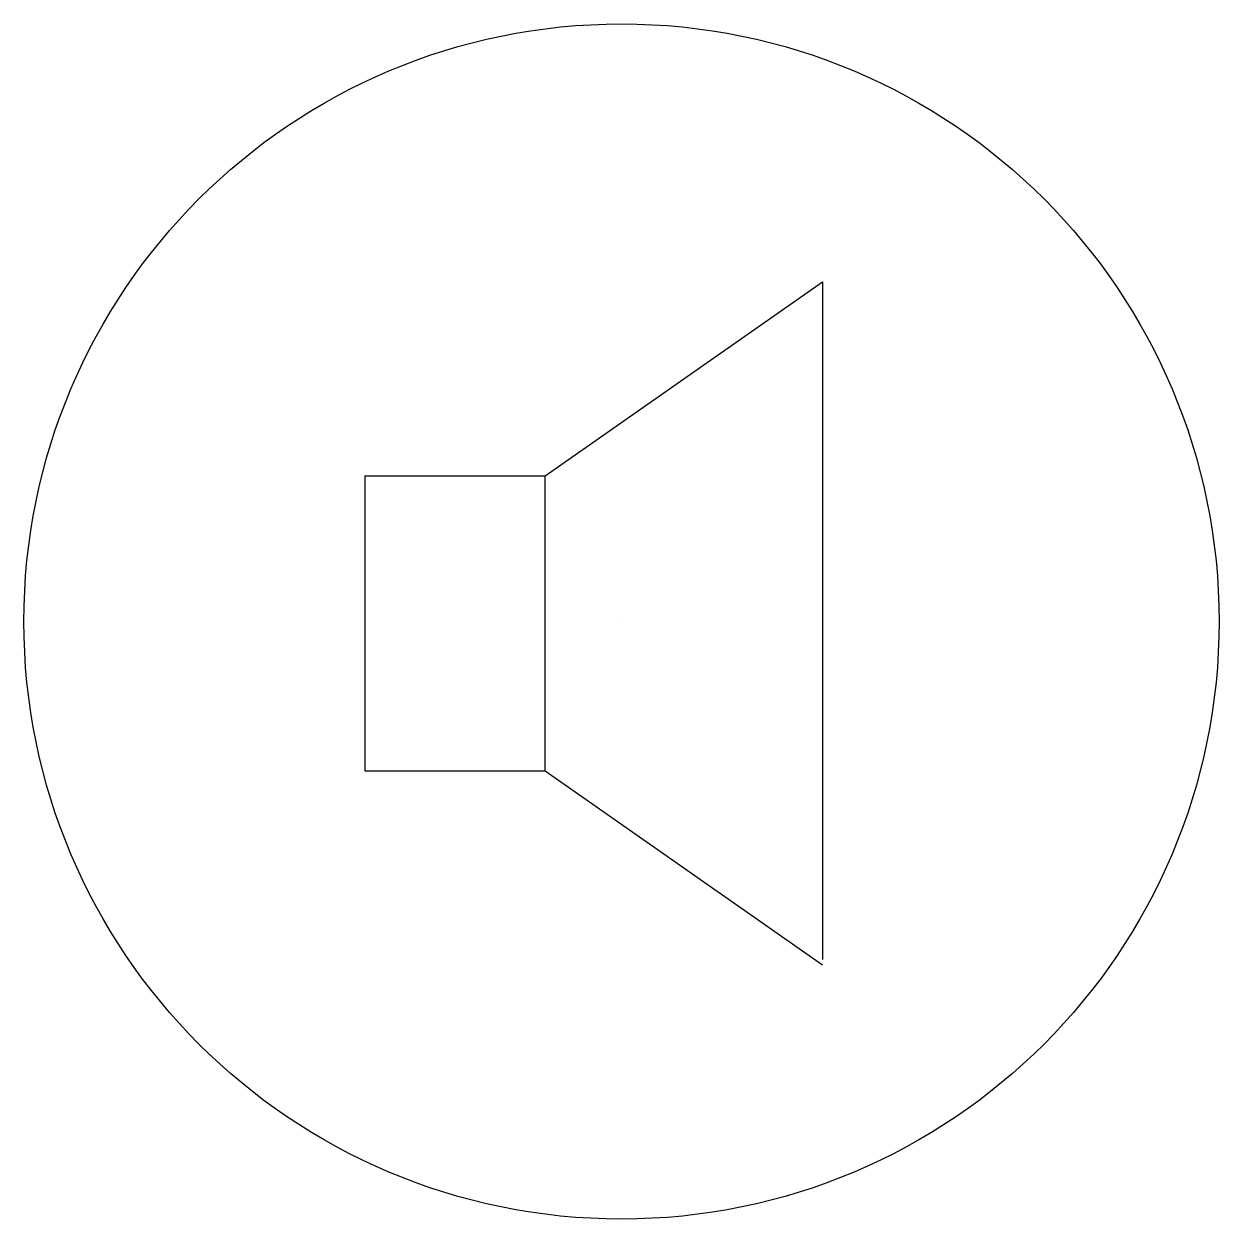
# Model space of a CAD drawing. Header units: millimetres. Extents: x -2 to 2, y -2 to 2.
import ezdxf
from ezdxf.enums import TextEntityAlignment as Align

# ---------------------------------------------------------------- set-up
doc = ezdxf.new("R2010")
doc.units = ezdxf.units.MM
doc.header["$LTSCALE"] = 1000
doc.header["$PDMODE"] = 1
doc.header["$PDSIZE"] = 1
doc.styles.add('_TEL_DIM', font='arial.ttf', dxfattribs={"width": 0.8, "height": 3.5})

msp = doc.modelspace()

# ---------------------------------------------------------------- linework, layer by layer
at = {"color": 6}
for p, q in [((-0.2559, 0.487), (0.6726, 1.1364)), ((0.6726, 1.1364), (0.6726, -1.131)), ((-0.8594, 0.487), (-0.2559, 0.487)), ((-0.8594, 0.487), (-0.8594, -0.4997)), ((-0.2559, -0.4997), (-0.2559, 0.487)), ((-0.8594, -0.4997), (-0.2559, -0.4997)), ((-0.2559, -0.4997), (0.6726, -1.149))]:
    msp.add_line(p, q, dxfattribs=at)
msp.add_circle((0, 0), 2)
for p in [(-0.0049, 2), (-2, 0.006), (2, -0.006), (0.0049, -2)]:
    msp.add_point(p)

# ---------------------------------------------------------------- texts
at = {"color": 6, "style": '_TEL_DIM', "flags": 1}
for tag, text in [('REMARK', ''), ('A', 'GB')]:
    msp.add_attdef(tag, text=text, height=0.0000888, dxfattribs=at).set_placement((0, 0), align=Align.MIDDLE_CENTER)

doc.saveas('drawing.dxf')
